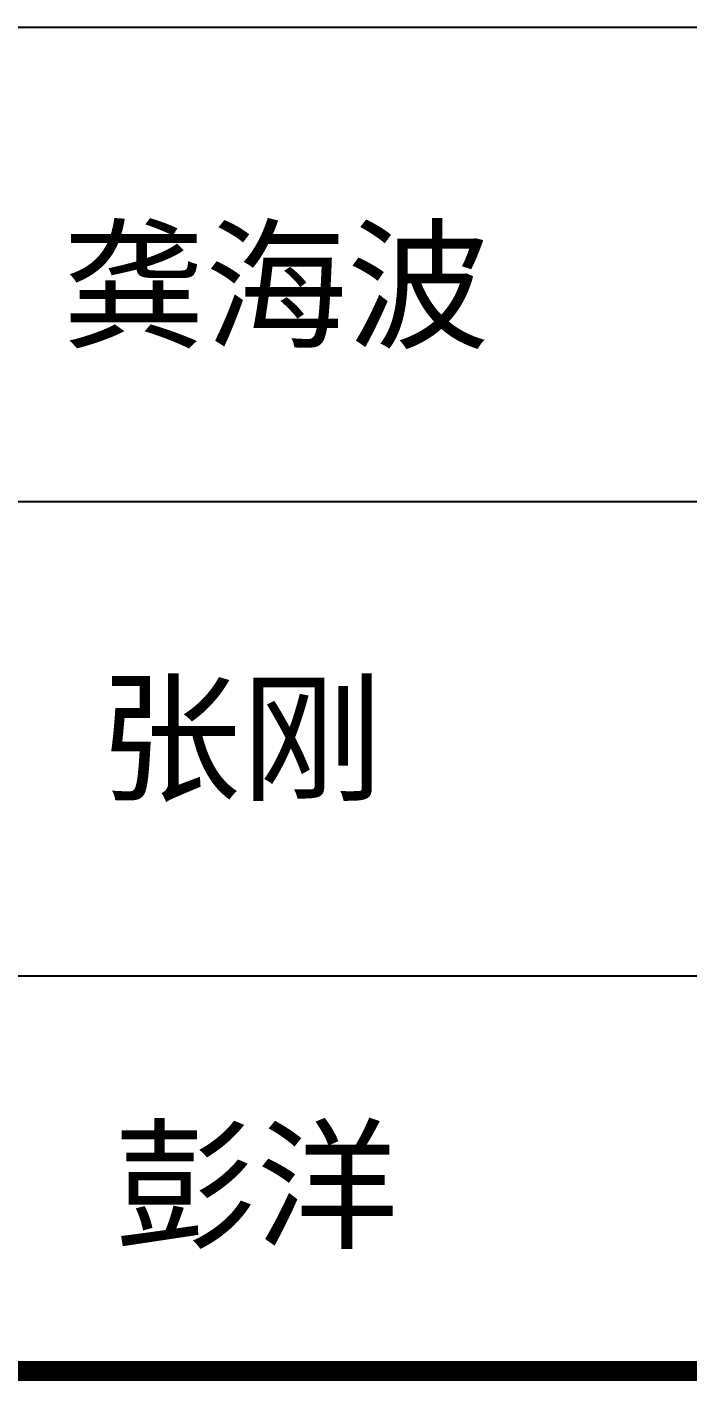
# Model space of a CAD drawing. Extents: x 32461 to 372567, y -698896 to 182569.
# Drawn here: x 178568 to 181068, y -253094 to -247976 of the extents above; entities that cross this region are included whole.
import ezdxf

# ---------------------------------------------------------------- set-up
doc = ezdxf.new("R2010")
doc.units = 0
doc.header["$LTSCALE"] = 1000
doc.header["$MEASUREMENT"] = 0
doc.layers.add('图框', color=4, linetype='CONTINUOUS')
doc.styles.add('STYLE-黑体', font='simhei.ttf')

msp = doc.modelspace()

# ---------------------------------------------------------------- linework, layer by layer
at = {"layer": '图框', "color": 0}
for p, q in [((175209.2, -247976.4), (184223.1, -247976.4)), ((175209.2, -249769.2), (184223.1, -249769.2)), ((175209.2, -251562), (184223.1, -251562))]:
    msp.add_line(p, q, dxfattribs=at)
at = {"layer": '图框', "color": 0, "const_width": 75}
msp.add_lwpolyline([(175209.2, -253056), (184223.1, -253056)], dxfattribs=at)

# ---------------------------------------------------------------- texts
at = {"layer": '图框', "color": 4, "style": 'STYLE-黑体'}
for s, p in [('龚海波', (178702.6, -249149.9)), ('张刚', (178838.9, -250860.7)), ('彭洋', (178896.5, -252551.6))]:
    msp.add_text(s, height=394.42, dxfattribs=at).set_placement(p)

doc.saveas('drawing.dxf')
